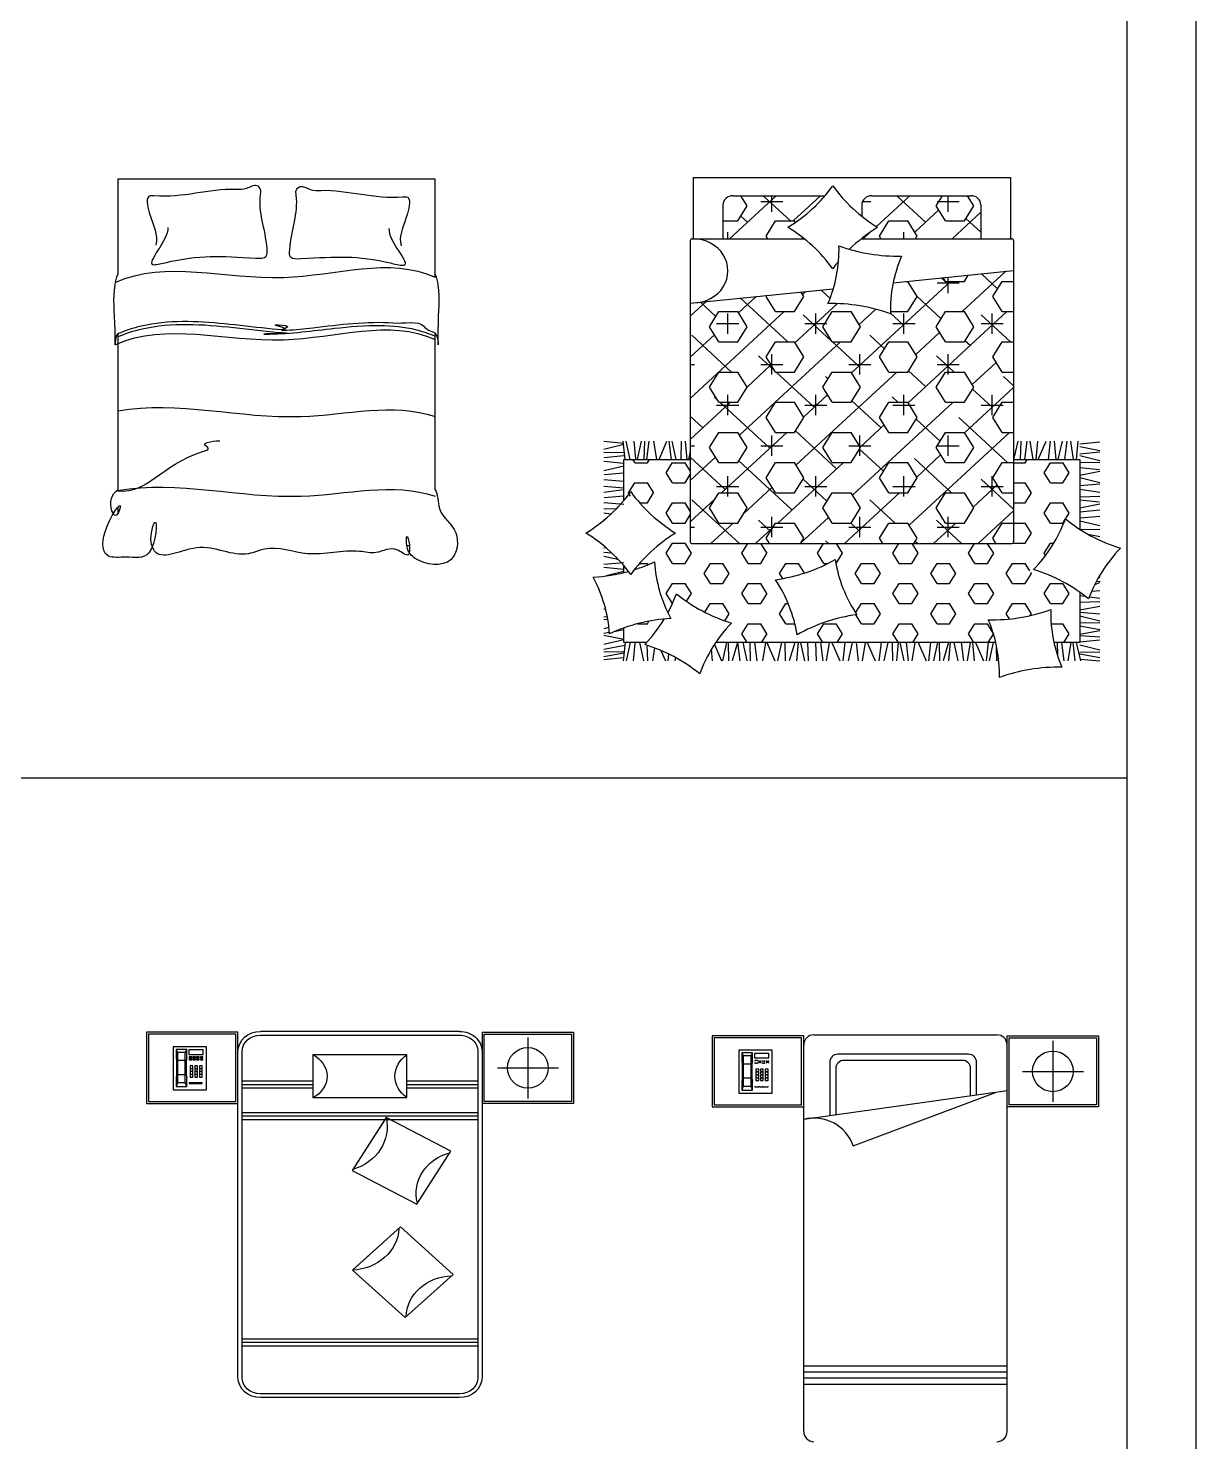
# Model space of a CAD drawing. Header units: inches. Extents: x 11.4 to 53.9, y 13.7 to 38.5.
# Drawn here: x 48.17 to 53.91, y 19.16 to 26.1 of the extents above; entities that cross this region are included whole.
import ezdxf

# ---------------------------------------------------------------- set-up
doc = ezdxf.new("R2010")
doc.units = ezdxf.units.IN
doc.header["$MEASUREMENT"] = 0
for name, color, linetype in [('02', 2, 'Continuous'), ('1', 1, 'Continuous'), ('4', 4, 'Continuous'), ('kadrbm', 4, 'Continuous')]:
    doc.layers.add(name, color=color, linetype=linetype)
pattern_1 = [(0, (76.04207, 35.2519), (0, 0.09898668), [0.0619125, -0.123825]), (122.02445, (76.04207, 35.2519), (-0.09286873, -0.04949334), [0.05837706, -0.1167541]), (57.97555, (76.10398, 35.2519), (-0.09286873, 0.04949334), [0.05837706, -0.1167541])]

# ---------------------------------------------------------------- blocks, each defined once
blk = doc.blocks.new('kadrbm')
at = {"layer": 'kadrbm', "color": 4}
blk.add_lwpolyline([(0, 0), (0, 24.7972), (21, 24.7972), (21, 0), (0, 0)], close=True, dxfattribs=at)
blk.add_lwpolyline([(20.6631, 0.3257), (20.6631, 24.4603), (0.3369, 24.4603), (0.3369, 0.3257), (20.6631, 0.3257)], dxfattribs=at)

msp = doc.modelspace()

# ---------------------------------------------------------------- hatches: boundary and pattern name
at = {"layer": '4'}
h = msp.add_hatch(dxfattribs=at)
h.set_pattern_fill('HEX', color=256, scale=0.03, style=0)
h.set_pattern_definition([(0, (76.08364, 35.2519), (0, 0.14848), [0.0928687, -0.1857375]), (122.02445, (76.08364, 35.2519), (-0.1393031, -0.07424), [0.0875656, -0.1751312]), (57.97555, (76.17651, 35.2519), (-0.1393031, 0.07424), [0.0875656, -0.1751312])])
edge = h.paths.add_edge_path()
edge.add_ellipse((51.4703, 24.5185), major_axis=(0.7878, 0), ratio=0.923077, start_angle=49.05898, end_angle=56.42119)
edge.add_ellipse((51.4703, 25.7302), major_axis=(0.7878, 0), ratio=0.923077, start_angle=-56.42119, end_angle=-38.318)
edge.add_line((52.0884, 25.2794), (51.6357, 25.2794))
edge.add_ellipse((51.6357, 25.2344), major_axis=(0.0488, 0), ratio=0.923077, start_angle=90, end_angle=180)
edge.add_line((51.587, 25.2344), (51.587, 25.0679))
edge.add_line((51.587, 25.0679), (51.9865, 25.0679))
edge = h.paths.add_edge_path()
edge.add_line((52.8545, 25.0679), (52.8545, 25.2344))
edge.add_ellipse((52.8057, 25.2344), major_axis=(-0.0488, 0), ratio=0.923077, start_angle=180, end_angle=270)
edge.add_line((52.8057, 25.2794), (52.3182, 25.2794))
edge.add_ellipse((52.3182, 25.2344), major_axis=(0.0488, 0), ratio=0.923077, start_angle=90, end_angle=180)
edge.add_line((52.2695, 25.2344), (52.2695, 25.1787))
edge.add_ellipse((52.783, 25.7302), major_axis=(0.7878, 0), ratio=0.923077, start_angle=229.3233, end_angle=236.42119)
edge.add_ellipse((52.783, 24.5185), major_axis=(-0.7878, 0), ratio=0.923077, start_angle=-56.42119, end_angle=-49.3233)
edge.add_line((52.2695, 25.07), (52.2695, 25.0679))
edge.add_line((52.2695, 25.0679), (52.8545, 25.0679))
edge = h.paths.add_edge_path()
edge.add_ellipse((52.1227, 24.0224), major_axis=(0.7878, 0), ratio=0.923077, start_angle=68.57881, end_angle=91.42119)
edge.add_ellipse((51.3697, 25.0149), major_axis=(-0.7878, 0), ratio=0.923077, start_angle=158.57881, end_angle=164.64535)
edge.add_line((52.1294, 24.8224), (51.4776, 24.7566))
edge.add_ellipse((51.4407, 24.9104), major_axis=(-0.1706, 0), ratio=0.923077, start_angle=90, end_angle=102.48383, ccw=False)
edge.add_line((51.4407, 24.7529), (51.4261, 24.7514))
edge.add_line((51.4261, 24.7514), (51.4261, 23.5784))
edge.add_ellipse((51.4359, 23.5784), major_axis=(0.00975, 0), ratio=0.923077, start_angle=180, end_angle=270)
edge.add_line((51.4359, 23.5694), (53.0056, 23.5694))
edge.add_ellipse((53.0056, 23.5784), major_axis=(-0.00975, 0), ratio=0.923077, start_angle=90, end_angle=180)
edge.add_line((53.0154, 23.5784), (53.0154, 24.9118))
edge.add_line((53.0154, 24.9118), (52.4238, 24.8521))
edge.add_ellipse((53.1979, 24.7174), major_axis=(-0.7878, 0), ratio=0.923077, start_angle=-10.67658, end_angle=1.42119)
h = msp.add_hatch(dxfattribs=at)
h.set_pattern_fill('ANSI38', color=256, scale=0.05, style=0)
h.set_pattern_definition([(42.7094, (73.15864, 35.2519), (-0.1094469, 0.1010279), []), (137.2906, (73.15864, 35.2519), (-0.3283406, 0.1010279), [0.372368, -0.2234207])])
edge = h.paths.add_edge_path()
edge.add_line((51.8449, 25.1553), (51.9378, 25.1553))
edge.add_line((51.9378, 25.1553), (51.9423, 25.148))
edge.add_ellipse((51.4703, 25.7302), major_axis=(-0.7878, 0), ratio=0.923077, start_angle=126.80884, end_angle=141.682)
edge.add_line((52.0884, 25.2794), (51.6744, 25.2794))
edge.add_line((51.6744, 25.2794), (51.7056, 25.2295))
edge.add_line((51.7056, 25.2295), (51.6592, 25.1553))
edge.add_line((51.6592, 25.1553), (51.587, 25.1553))
edge.add_line((51.587, 25.1553), (51.587, 25.0679))
edge.add_line((51.587, 25.0679), (51.8067, 25.0679))
edge.add_line((51.8067, 25.0679), (51.7985, 25.081))
edge.add_line((51.7985, 25.081), (51.8449, 25.1553))
edge = h.paths.add_edge_path()
edge.add_ellipse((52.8057, 25.2344), major_axis=(-0.0488, 0), ratio=0.923077, start_angle=180, end_angle=270)
edge.add_line((52.8057, 25.2794), (52.7888, 25.2794))
edge.add_line((52.7888, 25.2794), (52.82, 25.2295))
edge.add_line((52.82, 25.2295), (52.7736, 25.1553))
edge.add_line((52.7736, 25.1553), (52.6807, 25.1553))
edge.add_line((52.6807, 25.1553), (52.6343, 25.2295))
edge.add_line((52.6343, 25.2295), (52.6655, 25.2794))
edge.add_line((52.6655, 25.2794), (52.3182, 25.2794))
edge.add_ellipse((52.3182, 25.2344), major_axis=(0.0488, 0), ratio=0.923077, start_angle=90, end_angle=180)
edge.add_line((52.2695, 25.2344), (52.2695, 25.1787))
edge.add_ellipse((52.783, 25.7302), major_axis=(0.7878, 0), ratio=0.923077, start_angle=229.3233, end_angle=236.42119)
edge.add_ellipse((52.783, 24.5185), major_axis=(-0.7878, 0), ratio=0.923077, start_angle=-56.42119, end_angle=-49.3233)
edge.add_line((52.2695, 25.07), (52.2695, 25.0679))
edge.add_line((52.2695, 25.0679), (52.3639, 25.0679))
edge.add_line((52.3639, 25.0679), (52.3557, 25.081))
edge.add_line((52.3557, 25.081), (52.4021, 25.1553))
edge.add_line((52.4021, 25.1553), (52.495, 25.1553))
edge.add_line((52.495, 25.1553), (52.5414, 25.081))
edge.add_line((52.5414, 25.081), (52.5332, 25.0679))
edge.add_line((52.5332, 25.0679), (52.8545, 25.0679))
edge.add_line((52.8545, 25.0679), (52.8545, 25.2344))
edge = h.paths.add_edge_path()
edge.add_line((53.0154, 24.7098), (52.9593, 24.7098))
edge.add_line((52.9593, 24.7098), (52.9129, 24.7841))
edge.add_line((52.9129, 24.7841), (52.9593, 24.8583))
edge.add_line((52.9593, 24.8583), (53.0154, 24.8583))
edge.add_line((53.0154, 24.8583), (53.0154, 24.9118))
edge.add_line((53.0154, 24.9118), (52.793, 24.8894))
edge.add_line((52.793, 24.8894), (52.7736, 24.8583))
edge.add_line((52.7736, 24.8583), (52.6807, 24.8583))
edge.add_line((52.6807, 24.8583), (52.6691, 24.8769))
edge.add_line((52.6691, 24.8769), (52.4944, 24.8592))
edge.add_line((52.4944, 24.8592), (52.5414, 24.7841))
edge.add_line((52.5414, 24.7841), (52.495, 24.7098))
edge.add_line((52.495, 24.7098), (52.4102, 24.7098))
edge.add_ellipse((53.1979, 24.7174), major_axis=(-0.7878, 0), ratio=0.923077, start_angle=0.59509, end_angle=1.42119)
edge.add_ellipse((52.1227, 24.0224), major_axis=(-0.7878, 0), ratio=0.923077, start_angle=248.57881, end_angle=271.42119)
edge.add_ellipse((51.3697, 25.0149), major_axis=(0.7878, 0), ratio=0.923077, start_angle=-21.42119, end_angle=-15.35465)
edge.add_line((52.1294, 24.8224), (51.9703, 24.8063))
edge.add_line((51.9703, 24.8063), (51.9842, 24.7841))
edge.add_line((51.9842, 24.7841), (51.9378, 24.7098))
edge.add_line((51.9378, 24.7098), (51.8449, 24.7098))
edge.add_line((51.8449, 24.7098), (51.7985, 24.7841))
edge.add_line((51.7985, 24.7841), (51.8017, 24.7893))
edge.add_line((51.8017, 24.7893), (51.4776, 24.7566))
edge.add_ellipse((51.4407, 24.9104), major_axis=(-0.1706, 0), ratio=0.923077, start_angle=90, end_angle=102.48383, ccw=False)
edge.add_line((51.4407, 24.7529), (51.4261, 24.7514))
edge.add_line((51.4261, 24.7514), (51.4261, 24.4885))
edge.add_line((51.4261, 24.4885), (51.427, 24.4871))
edge.add_line((51.427, 24.4871), (51.4261, 24.4857))
edge.add_line((51.4261, 24.4857), (51.4261, 24.1915))
edge.add_line((51.4261, 24.1915), (51.427, 24.1901))
edge.add_line((51.427, 24.1901), (51.4261, 24.1887))
edge.add_line((51.4261, 24.1887), (51.4261, 23.8946))
edge.add_line((51.4261, 23.8946), (51.427, 23.8932))
edge.add_line((51.427, 23.8932), (51.4261, 23.8918))
edge.add_line((51.4261, 23.8918), (51.4261, 23.5976))
edge.add_line((51.4261, 23.5976), (51.427, 23.5962))
edge.add_line((51.427, 23.5962), (51.4261, 23.5948))
edge.add_line((51.4261, 23.5948), (51.4261, 23.5784))
edge.add_ellipse((51.4359, 23.5784), major_axis=(0.00975, 0), ratio=0.923077, start_angle=180, end_angle=270)
edge.add_line((51.4359, 23.5694), (51.8153, 23.5694))
edge.add_line((51.8153, 23.5694), (51.7985, 23.5962))
edge.add_line((51.7985, 23.5962), (51.8449, 23.6705))
edge.add_line((51.8449, 23.6705), (51.9378, 23.6705))
edge.add_line((51.9378, 23.6705), (51.9842, 23.5962))
edge.add_line((51.9842, 23.5962), (51.9674, 23.5694))
edge.add_line((51.9674, 23.5694), (52.3725, 23.5694))
edge.add_line((52.3725, 23.5694), (52.3557, 23.5962))
edge.add_line((52.3557, 23.5962), (52.4021, 23.6705))
edge.add_line((52.4021, 23.6705), (52.495, 23.6705))
edge.add_line((52.495, 23.6705), (52.5414, 23.5962))
edge.add_line((52.5414, 23.5962), (52.5246, 23.5694))
edge.add_line((52.5246, 23.5694), (52.9297, 23.5694))
edge.add_line((52.9297, 23.5694), (52.9129, 23.5962))
edge.add_line((52.9129, 23.5962), (52.9593, 23.6705))
edge.add_line((52.9593, 23.6705), (53.0154, 23.6705))
edge.add_line((53.0154, 23.6705), (53.0154, 23.8189))
edge.add_line((53.0154, 23.8189), (52.9593, 23.8189))
edge.add_line((52.9593, 23.8189), (52.9129, 23.8932))
edge.add_line((52.9129, 23.8932), (52.9593, 23.9674))
edge.add_line((52.9593, 23.9674), (53.0154, 23.9674))
edge.add_line((53.0154, 23.9674), (53.0154, 24.1159))
edge.add_line((53.0154, 24.1159), (52.9593, 24.1159))
edge.add_line((52.9593, 24.1159), (52.9129, 24.1901))
edge.add_line((52.9129, 24.1901), (52.9593, 24.2644))
edge.add_line((52.9593, 24.2644), (53.0154, 24.2644))
edge.add_line((53.0154, 24.2644), (53.0154, 24.4129))
edge.add_line((53.0154, 24.4129), (52.9593, 24.4129))
edge.add_line((52.9593, 24.4129), (52.9129, 24.4871))
edge.add_line((52.9129, 24.4871), (52.9593, 24.5613))
edge.add_line((52.9593, 24.5613), (53.0154, 24.5613))
edge.add_line((53.0154, 24.5613), (53.0154, 24.7098))
h.paths.add_polyline_path([(52.495, 24.5613), (52.5414, 24.4871), (52.495, 24.4129), (52.4021, 24.4129), (52.3557, 24.4871), (52.4021, 24.5613)], flags=17)
h.paths.add_polyline_path([(52.2164, 24.5613), (52.1235, 24.5613), (52.0771, 24.6356), (52.1235, 24.7098), (52.2164, 24.7098), (52.2628, 24.6356)], flags=17)
h.paths.add_polyline_path([(52.6807, 24.7098), (52.7736, 24.7098), (52.82, 24.6356), (52.7736, 24.5613), (52.6807, 24.5613), (52.6343, 24.6356)], flags=17)
h.paths.add_polyline_path([(52.2628, 24.3386), (52.2164, 24.2644), (52.1235, 24.2644), (52.0771, 24.3386), (52.1235, 24.4129), (52.2164, 24.4129)], flags=16)
h.paths.add_polyline_path([(52.7736, 24.4129), (52.82, 24.3386), (52.7736, 24.2644), (52.6807, 24.2644), (52.6343, 24.3386), (52.6807, 24.4129)], flags=17)
h.paths.add_polyline_path([(52.495, 24.2644), (52.5414, 24.1901), (52.495, 24.1159), (52.4021, 24.1159), (52.3557, 24.1901), (52.4021, 24.2644)], flags=17)
h.paths.add_polyline_path([(51.9378, 24.4129), (51.8449, 24.4129), (51.7985, 24.4871), (51.8449, 24.5613), (51.9378, 24.5613), (51.9842, 24.4871)], flags=17)
h.paths.add_polyline_path([(52.2628, 24.0417), (52.2164, 23.9674), (52.1235, 23.9674), (52.0771, 24.0417), (52.1235, 24.1159), (52.2164, 24.1159)], flags=16)
h.paths.add_polyline_path([(52.7736, 24.1159), (52.82, 24.0417), (52.7736, 23.9674), (52.6807, 23.9674), (52.6343, 24.0417), (52.6807, 24.1159)], flags=17)
h.paths.add_polyline_path([(51.9842, 24.1901), (51.9378, 24.1159), (51.8449, 24.1159), (51.7985, 24.1901), (51.8449, 24.2644), (51.9378, 24.2644)], flags=16)
h.paths.add_polyline_path([(52.495, 23.9674), (52.5414, 23.8932), (52.495, 23.8189), (52.4021, 23.8189), (52.3557, 23.8932), (52.4021, 23.9674)], flags=17)
h.paths.add_polyline_path([(51.6592, 24.5613), (51.5663, 24.5613), (51.5199, 24.6356), (51.5663, 24.7098), (51.6592, 24.7098), (51.7056, 24.6356)], flags=17)
h.paths.add_polyline_path([(51.6592, 24.2644), (51.5663, 24.2644), (51.5199, 24.3386), (51.5663, 24.4129), (51.6592, 24.4129), (51.7056, 24.3386)], flags=17)
h.paths.add_polyline_path([(51.9842, 23.8932), (51.9378, 23.8189), (51.8449, 23.8189), (51.7985, 23.8932), (51.8449, 23.9674), (51.9378, 23.9674)], flags=16)
h.paths.add_polyline_path([(52.2628, 23.7447), (52.2164, 23.6705), (52.1235, 23.6705), (52.0771, 23.7447), (52.1235, 23.8189), (52.2164, 23.8189)], flags=16)
h.paths.add_polyline_path([(52.7736, 23.8189), (52.82, 23.7447), (52.7736, 23.6705), (52.6807, 23.6705), (52.6343, 23.7447), (52.6807, 23.8189)], flags=17)
h.paths.add_polyline_path([(51.7056, 24.0417), (51.6592, 23.9674), (51.5663, 23.9674), (51.5199, 24.0417), (51.5663, 24.1159), (51.6592, 24.1159)], flags=16)
h.paths.add_polyline_path([(51.7056, 23.7447), (51.6592, 23.6705), (51.5663, 23.6705), (51.5199, 23.7447), (51.5663, 23.8189), (51.6592, 23.8189)], flags=16)
h = msp.add_hatch(dxfattribs=at)
h.set_pattern_fill('CROSS', color=256, scale=0.035, style=0)
h.set_pattern_definition([(0, (76.04207, 35.2519), (0.2166937, 0.200025), [0.108347, -0.3250406]), (90, (76.09624, 35.2019), (-0.2166937, 0.200025), [0.1000125, -0.3000375])])
edge = h.paths.add_edge_path()
edge.add_ellipse((53.0056, 23.5784), major_axis=(-0.00975, 0), ratio=0.923077, start_angle=90, end_angle=180)
edge.add_line((53.0154, 23.5784), (53.0154, 24.9118))
edge.add_line((53.0154, 24.9118), (52.4238, 24.8521))
edge.add_ellipse((53.1979, 24.7174), major_axis=(0.7878, 0), ratio=0.923077, start_angle=169.32342, end_angle=181.42119)
edge.add_ellipse((52.1227, 24.0224), major_axis=(0.7878, 0), ratio=0.923077, start_angle=68.57881, end_angle=91.42119)
edge.add_ellipse((51.3697, 25.0149), major_axis=(-0.7878, 0), ratio=0.923077, start_angle=158.57881, end_angle=164.64535)
edge.add_line((52.1294, 24.8224), (51.4776, 24.7566))
edge.add_ellipse((51.4407, 24.9104), major_axis=(-0.1706, 0), ratio=0.923077, start_angle=90, end_angle=102.48383, ccw=False)
edge.add_line((51.4407, 24.7529), (51.4261, 24.7514))
edge.add_line((51.4261, 24.7514), (51.4261, 23.5784))
edge.add_ellipse((51.4359, 23.5784), major_axis=(0.00975, 0), ratio=0.923077, start_angle=180, end_angle=270)
edge.add_line((51.4359, 23.5694), (53.0056, 23.5694))
edge = h.paths.add_edge_path()
edge.add_ellipse((51.6357, 25.2344), major_axis=(0.0488, 0), ratio=0.923077, start_angle=90, end_angle=180)
edge.add_line((51.587, 25.2344), (51.587, 25.0679))
edge.add_line((51.587, 25.0679), (51.9865, 25.0679))
edge.add_ellipse((51.4703, 24.5185), major_axis=(0.7878, 0), ratio=0.923077, start_angle=49.05898, end_angle=56.42119)
edge.add_ellipse((51.4703, 25.7302), major_axis=(0.7878, 0), ratio=0.923077, start_angle=-56.42119, end_angle=-38.318)
edge.add_line((52.0884, 25.2794), (51.6357, 25.2794))
edge = h.paths.add_edge_path()
edge.add_ellipse((52.3182, 25.2344), major_axis=(0.0488, 0), ratio=0.923077, start_angle=90, end_angle=180)
edge.add_line((52.2695, 25.2344), (52.2695, 25.1787))
edge.add_ellipse((52.783, 25.7302), major_axis=(0.7878, 0), ratio=0.923077, start_angle=229.3233, end_angle=236.42119)
edge.add_ellipse((52.783, 24.5185), major_axis=(-0.7878, 0), ratio=0.923077, start_angle=-56.42119, end_angle=-49.3233)
edge.add_line((52.2695, 25.07), (52.2695, 25.0679))
edge.add_line((52.2695, 25.0679), (52.8545, 25.0679))
edge.add_line((52.8545, 25.0679), (52.8545, 25.2344))
edge.add_ellipse((52.8057, 25.2344), major_axis=(-0.0488, 0), ratio=0.923077, start_angle=180, end_angle=270)
edge.add_line((52.8057, 25.2794), (52.3182, 25.2794))
h = msp.add_hatch(dxfattribs=at)
h.set_pattern_fill('HEX', color=256, scale=0.02, style=0)
h.set_pattern_definition(pattern_1)
edge = h.paths.add_edge_path()
edge.add_ellipse((51.3799, 22.4756), major_axis=(-0.7878, 0), ratio=0.923077, start_angle=-84.07396, end_angle=-69.15168)
edge.add_line((51.0995, 23.1552), (51.0995, 23.0834))
edge.add_line((51.0995, 23.0834), (51.2113, 23.0834))
edge.add_ellipse((50.6117, 23.5551), major_axis=(-0.7878, 0), ratio=0.923077, start_angle=139.56709, end_angle=150.67312)
edge = h.paths.add_edge_path()
edge.add_ellipse((51.7275, 24.1115), major_axis=(-0.7878, 0), ratio=0.923077, start_angle=98.57881, end_angle=121.42119)
edge.add_ellipse((52.9172, 23.5994), major_axis=(-0.7878, 0), ratio=0.923077, start_angle=8.57881, end_angle=24.79396)
edge.add_line((52.202, 23.2944), (52.202, 23.5694))
edge.add_line((52.202, 23.5694), (51.4359, 23.5694))
edge.add_ellipse((51.4359, 23.5784), major_axis=(-0.00975, 0), ratio=0.923077, start_angle=0, end_angle=90, ccw=False)
edge.add_line((51.4261, 23.5784), (51.4261, 23.9834))
edge.add_line((51.4261, 23.9834), (51.0995, 23.9834))
edge.add_line((51.0995, 23.9834), (51.0995, 23.7815))
edge.add_ellipse((50.477, 24.2272), major_axis=(-0.7878, 0), ratio=0.923077, start_angle=142.20245, end_angle=146.42119)
edge.add_ellipse((51.7897, 24.2272), major_axis=(-0.7878, 0), ratio=0.923077, start_angle=33.57881, end_angle=56.42119)
edge.add_ellipse((51.7897, 23.0155), major_axis=(-0.7878, 0), ratio=0.923077, start_angle=-56.42119, end_angle=-35.88849)
edge.add_ellipse((50.8994, 24.1308), major_axis=(0.7878, 0), ratio=0.923077, start_angle=-71.34274, end_angle=-63.57881)
edge.add_ellipse((52.0362, 23.5249), major_axis=(-0.7878, 0), ratio=0.923077, start_angle=3.57881, end_angle=23.95257)
edge.add_ellipse((50.6117, 23.5551), major_axis=(0.7878, 0), ratio=0.923077, start_angle=-26.57773, end_angle=-18.57881)
edge.add_ellipse((51.8796, 23.8687), major_axis=(-0.7878, 0), ratio=0.923077, start_angle=48.57881, end_angle=71.42119)
edge.add_ellipse((52.2194, 22.6983), major_axis=(-0.7878, 0), ratio=0.923077, start_angle=-41.42119, end_angle=-31.98252)
edge.add_line((51.5512, 23.0834), (52.202, 23.0834))
edge.add_line((52.202, 23.0834), (52.202, 23.2132))
edge.add_ellipse((52.3624, 22.5012), major_axis=(-0.7878, 0), ratio=0.923077, start_angle=-78.25049, end_angle=-58.57881)
edge.add_ellipse((51.1728, 23.0133), major_axis=(0.7878, 0), ratio=0.923077, start_angle=8.57881, end_angle=31.42119)
h = msp.add_hatch(dxfattribs=at)
h.set_pattern_fill('HEX', color=256, scale=0.02, style=0)
h.set_pattern_definition(pattern_1)
edge = h.paths.add_edge_path()
edge.add_ellipse((52.8633, 22.7527), major_axis=(-0.7878, 0), ratio=0.923077, start_angle=232.5779, end_angle=251.42119)
edge.add_ellipse((52.5235, 23.9231), major_axis=(0.7878, 0), ratio=0.923077, start_angle=-41.42119, end_angle=-18.57881)
edge.add_ellipse((53.7915, 24.2367), major_axis=(-0.7878, 0), ratio=0.923077, start_angle=48.57881, end_angle=55.21241)
edge.add_line((53.342, 23.6395), (53.342, 23.9834))
edge.add_line((53.342, 23.9834), (53.0154, 23.9834))
edge.add_line((53.0154, 23.9834), (53.0154, 23.5784))
edge.add_ellipse((53.0056, 23.5784), major_axis=(-0.00975, 0), ratio=0.923077, start_angle=90, end_angle=180, ccw=False)
edge.add_line((53.0056, 23.5694), (52.202, 23.5694))
edge.add_line((52.202, 23.5694), (52.202, 23.2944))
edge.add_ellipse((52.9172, 23.5994), major_axis=(0.7878, 0), ratio=0.923077, start_angle=204.79396, end_angle=211.42119)
edge.add_ellipse((52.3624, 22.5012), major_axis=(-0.7878, 0), ratio=0.923077, start_angle=-81.42119, end_angle=-78.25049)
edge.add_line((52.202, 23.2132), (52.202, 23.0834))
edge.add_line((52.202, 23.0834), (52.9281, 23.0834))
edge.add_ellipse((52.1581, 22.9298), major_axis=(0.7878, 0), ratio=0.923077, start_angle=12.19833, end_angle=21.42119)
edge.add_ellipse((52.911, 23.9223), major_axis=(0.7878, 0), ratio=0.923077, start_angle=268.57881, end_angle=291.42119)
edge.add_ellipse((53.9863, 23.2273), major_axis=(-0.7878, 0), ratio=0.923077, start_angle=-1.42119, end_angle=11.41386)
edge.add_line((53.2141, 23.0834), (53.342, 23.0834))
edge.add_line((53.342, 23.0834), (53.342, 23.3302))

# ---------------------------------------------------------------- linework, layer by layer
at = {"layer": '02'}
for p, q in [((50.6277, 21.1429), (50.6277, 20.8429)), ((53.2088, 21.1259), (53.2088, 20.8259)), ((50.4777, 20.9929), (50.7777, 20.9929)), ((49.5711, 20.9272), (49.2229, 20.9272)), ((50.3825, 20.9272), (50.0331, 20.9272)), ((53.0588, 20.9759), (53.3588, 20.9759)), ((49.5711, 20.9101), (49.2229, 20.9101)), ((49.5711, 20.8931), (49.2229, 20.8931)), ((50.3825, 20.9101), (50.0331, 20.9101)), ((50.3825, 20.8931), (50.0331, 20.8931)), ((52.9838, 20.8802), (51.9838, 20.7393)), ((52.2274, 20.6099), (52.926, 20.8721)), ((50.3825, 20.7718), (49.2229, 20.7718)), ((50.3825, 20.7548), (49.2229, 20.7548)), ((50.3825, 20.7378), (49.2229, 20.7378)), ((50.3825, 19.66), (49.2229, 19.66)), ((50.3825, 19.643), (49.2229, 19.643)), ((50.3825, 19.626), (49.2229, 19.626)), ((51.9838, 19.5289), (52.9838, 19.5289)), ((51.9838, 19.4989), (52.9838, 19.4989)), ((51.9838, 19.4689), (52.9838, 19.4689)), ((51.9838, 19.4389), (52.9838, 19.4389))]:
    msp.add_line(p, q, dxfattribs=at)
for points in [[(49.1927, 21.1579), (48.7627, 21.1579), (48.7627, 20.8279), (49.1927, 20.8279)], [(50.4127, 21.1579), (50.8427, 21.1579), (50.8427, 20.8279), (50.4127, 20.8279)], [(51.9738, 21.1409), (51.5438, 21.1409), (51.5438, 20.8109), (51.9738, 20.8109)], [(52.9938, 21.1409), (53.4238, 21.1409), (53.4238, 20.8109), (52.9938, 20.8109)]]:
    msp.add_lwpolyline(points, close=True, dxfattribs=at)
for centre in [(50.6277, 20.9929), (53.2088, 20.9759)]:
    msp.add_circle(centre, 0.1, dxfattribs=at)
msp.add_arc((52.0356, 20.5428), 0.2032, 19.27951, 104.76299, dxfattribs=at)
at = {"layer": '02', "extrusion": (0, 0, -1)}
msp.add_ellipse((49.3131, 19.4717), major_axis=(-0.1104, 0), ratio=0.9, start_param=4.712389, end_param=6.283185, dxfattribs=at)
at = {"layer": '1'}
for p, q in [((33.248, 22.4193), (53.5742, 22.4193)), ((49.3131, 21.1541), (50.2923, 21.1541)), ((48.8841, 21.0966), (48.8841, 20.8858)), ((49.0471, 21.0966), (48.8841, 21.0966)), ((48.898, 21.0839), (48.9053, 21.0684)), ((48.898, 21.0839), (48.898, 21.0406)), ((48.9517, 21.0839), (48.898, 21.0839)), ((48.9437, 21.0684), (48.9053, 21.0684)), ((48.9053, 21.0684), (48.9053, 20.9202)), ((48.9437, 21.0684), (48.9517, 21.0839)), ((48.9437, 20.9202), (48.9437, 21.0684)), ((48.9517, 21.0406), (48.9517, 21.0843)), ((48.9609, 21.0811), (48.9609, 21.0586)), ((49.032, 21.0811), (48.9609, 21.0811)), ((48.9609, 21.0586), (49.032, 21.0586)), ((49.032, 21.0586), (49.032, 21.0811)), ((49.0471, 20.8858), (49.0471, 21.0966)), ((49.2229, 19.4717), (49.2229, 21.0729)), ((50.0331, 21.0568), (49.5711, 21.0568)), ((49.5711, 21.0568), (49.5711, 20.847)), ((50.0331, 20.847), (50.0331, 21.0568)), ((50.3825, 21.0729), (50.3825, 19.4717)), ((51.8282, 21.0795), (51.6652, 21.0795)), ((51.6652, 21.0795), (51.6652, 20.8687)), ((51.6791, 21.0669), (51.6791, 21.0236)), ((51.6791, 21.0669), (51.6864, 21.0514)), ((51.7328, 21.0669), (51.6791, 21.0669)), ((51.7248, 21.0514), (51.6864, 21.0514)), ((51.6864, 21.0514), (51.6864, 20.9031)), ((51.7248, 21.0514), (51.7328, 21.0669)), ((51.7248, 20.9031), (51.7248, 21.0514)), ((51.7328, 21.0236), (51.7328, 21.0673)), ((51.742, 21.0641), (51.742, 21.0416)), ((51.8131, 21.0641), (51.742, 21.0641)), ((51.8131, 21.0416), (51.8131, 21.0641)), ((51.8282, 20.8687), (51.8282, 21.0795)), ((52.794, 21.0599), (52.1516, 21.0599)), ((48.898, 21.0406), (48.9004, 21.0294)), ((48.9004, 21.0294), (48.9004, 20.9572)), ((48.9437, 21.0284), (48.9053, 21.0284)), ((48.9517, 21.0406), (48.9485, 21.0294)), ((48.9485, 21.0294), (48.9485, 20.9584)), ((48.9753, 21.0467), (48.9626, 21.0467)), ((48.9626, 21.0467), (48.9626, 21.0425)), ((48.9626, 21.0425), (48.9753, 21.0425)), ((48.9753, 21.0368), (48.9626, 21.0368)), ((48.9626, 21.0368), (48.9626, 21.0326)), ((48.9626, 21.0326), (48.9753, 21.0326)), ((48.9814, 21.0038), (48.9676, 21.0038)), ((48.9676, 21.0038), (48.9676, 20.9477)), ((48.9814, 20.989), (48.9676, 20.989)), ((48.9753, 21.0425), (48.9753, 21.0467)), ((48.9753, 21.0326), (48.9753, 21.0368)), ((48.9937, 21.0467), (48.981, 21.0467)), ((48.981, 21.0467), (48.981, 21.0425)), ((48.981, 21.0425), (48.9937, 21.0425)), ((48.9937, 21.0368), (48.981, 21.0368)), ((48.981, 21.0368), (48.981, 21.0326)), ((48.981, 21.0326), (48.9937, 21.0326)), ((48.9814, 20.9477), (48.9814, 21.0038)), ((48.9902, 21.0038), (48.9902, 20.9477)), ((49.004, 21.0038), (48.9902, 21.0038)), ((49.004, 20.989), (48.9902, 20.989)), ((48.9937, 21.0425), (48.9937, 21.0467)), ((48.9937, 21.0326), (48.9937, 21.0368)), ((49.0121, 21.0467), (48.9994, 21.0467)), ((48.9994, 21.0467), (48.9994, 21.0425)), ((48.9994, 21.0425), (49.0121, 21.0425)), ((49.0121, 21.0368), (48.9994, 21.0368)), ((48.9994, 21.0368), (48.9994, 21.0326)), ((48.9994, 21.0326), (49.0121, 21.0326)), ((49.004, 20.9477), (49.004, 21.0038)), ((49.0121, 21.0425), (49.0121, 21.0467)), ((49.0121, 21.0326), (49.0121, 21.0368)), ((49.0273, 21.0038), (49.0135, 21.0038)), ((49.0135, 21.0038), (49.0135, 20.9477)), ((49.0273, 20.989), (49.0135, 20.989)), ((49.0305, 21.0467), (49.0177, 21.0467)), ((49.0177, 21.0467), (49.0177, 21.0425)), ((49.0177, 21.0425), (49.0305, 21.0425)), ((49.0305, 21.0368), (49.0177, 21.0368)), ((49.0177, 21.0368), (49.0177, 21.0326)), ((49.0177, 21.0326), (49.0305, 21.0326)), ((49.0273, 20.9477), (49.0273, 21.0038)), ((49.0305, 21.0425), (49.0305, 21.0467)), ((49.0305, 21.0326), (49.0305, 21.0368)), ((51.6791, 21.0236), (51.6815, 21.0123)), ((51.6815, 21.0123), (51.6815, 20.9401)), ((51.7248, 21.0114), (51.6864, 21.0114)), ((51.7328, 21.0236), (51.7296, 21.0123)), ((51.7296, 21.0123), (51.7296, 20.9414)), ((51.742, 21.0416), (51.8131, 21.0416)), ((51.7437, 21.0297), (51.7437, 21.0254)), ((51.7564, 21.0297), (51.7437, 21.0297)), ((51.7437, 21.0198), (51.7437, 21.0155)), ((51.7437, 21.0155), (51.7564, 21.0155)), ((51.7487, 20.9868), (51.7487, 20.9751)), ((51.7625, 20.9868), (51.7487, 20.9868)), ((51.7564, 21.0254), (51.7564, 21.0297)), ((51.7564, 21.0155), (51.7564, 21.0198)), ((51.7621, 21.0297), (51.7621, 21.0254)), ((51.7621, 21.0254), (51.7748, 21.0254)), ((51.7621, 21.0198), (51.7621, 21.0155)), ((51.7748, 21.0198), (51.7621, 21.0198)), ((51.7625, 20.9751), (51.7625, 20.9868)), ((51.7713, 20.9868), (51.7713, 20.9751)), ((51.7851, 20.9868), (51.7713, 20.9868)), ((51.7748, 21.0254), (51.7748, 21.0297)), ((51.7748, 21.0155), (51.7748, 21.0198)), ((51.7805, 21.0297), (51.7805, 21.0254)), ((51.7805, 21.0254), (51.7932, 21.0254)), ((51.7805, 21.0198), (51.7805, 21.0155)), ((51.7805, 21.0155), (51.7932, 21.0155)), ((51.7851, 20.9751), (51.7851, 20.9868)), ((51.7932, 21.0254), (51.7932, 21.0297)), ((51.7932, 21.0155), (51.7932, 21.0198)), ((51.7946, 20.9868), (51.7946, 20.9751)), ((51.8084, 20.9868), (51.7946, 20.9868)), ((51.7988, 21.0297), (51.7988, 21.0254)), ((51.7988, 21.0254), (51.8116, 21.0254)), ((51.7988, 21.0198), (51.7988, 21.0155)), ((51.8116, 21.0198), (51.7988, 21.0198)), ((51.8084, 20.9751), (51.8084, 20.9868)), ((51.8116, 21.0254), (51.8116, 21.0297)), ((51.8116, 21.0155), (51.8116, 21.0198)), ((52.1116, 21.0199), (52.1116, 20.7573)), ((52.1416, 20.9899), (52.1416, 20.7615)), ((52.764, 21.0299), (52.1816, 21.0299)), ((52.804, 20.8549), (52.804, 20.9899)), ((52.834, 20.8591), (52.834, 21.0199)), ((48.9004, 20.9572), (48.898, 20.9475)), ((48.898, 20.9475), (48.898, 20.9009)), ((48.9053, 20.9202), (48.898, 20.9009)), ((48.9053, 20.9605), (48.9437, 20.9605)), ((48.9437, 20.9202), (48.9053, 20.9202)), ((48.9517, 20.9009), (48.9437, 20.9202)), ((48.9485, 20.9584), (48.9517, 20.9475)), ((48.9517, 20.9003), (48.9517, 20.9475)), ((48.9623, 20.9202), (48.9623, 20.9162)), ((49.0272, 20.9202), (48.9623, 20.9202)), ((48.9623, 20.9162), (49.0272, 20.9162)), ((48.9676, 20.9774), (48.9814, 20.9774)), ((48.9676, 20.9625), (48.9814, 20.9625)), ((48.9676, 20.9477), (48.9814, 20.9477)), ((48.9848, 20.9202), (48.9848, 20.9162)), ((48.9902, 20.9774), (49.004, 20.9774)), ((48.9902, 20.9625), (49.004, 20.9625)), ((48.9902, 20.9477), (49.004, 20.9477)), ((49.0073, 20.9202), (49.0073, 20.9162)), ((49.0135, 20.9774), (49.0273, 20.9774)), ((49.0135, 20.9625), (49.0273, 20.9625)), ((49.0135, 20.9477), (49.0273, 20.9477)), ((49.0272, 20.9162), (49.0272, 20.9202)), ((51.6815, 20.9401), (51.6791, 20.9305)), ((51.6791, 20.9305), (51.6791, 20.8838)), ((51.6864, 20.9435), (51.7248, 20.9435)), ((51.7296, 20.9414), (51.7328, 20.9305)), ((51.7328, 20.8833), (51.7328, 20.9305)), ((51.7487, 20.9751), (51.7625, 20.9751)), ((51.7487, 20.972), (51.7487, 20.9603)), ((51.7625, 20.972), (51.7487, 20.972)), ((51.7487, 20.9603), (51.7625, 20.9603)), ((51.7487, 20.9571), (51.7487, 20.9455)), ((51.7625, 20.9571), (51.7487, 20.9571)), ((51.7487, 20.9455), (51.7625, 20.9455)), ((51.7487, 20.9423), (51.7487, 20.9307)), ((51.7625, 20.9423), (51.7487, 20.9423)), ((51.7487, 20.9307), (51.7625, 20.9307)), ((51.7625, 20.9603), (51.7625, 20.972)), ((51.7625, 20.9455), (51.7625, 20.9571)), ((51.7625, 20.9307), (51.7625, 20.9423)), ((51.7713, 20.9751), (51.7851, 20.9751)), ((51.7713, 20.972), (51.7713, 20.9603)), ((51.7851, 20.972), (51.7713, 20.972)), ((51.7713, 20.9603), (51.7851, 20.9603)), ((51.7713, 20.9571), (51.7713, 20.9455)), ((51.7851, 20.9571), (51.7713, 20.9571)), ((51.7713, 20.9455), (51.7851, 20.9455)), ((51.7713, 20.9423), (51.7713, 20.9307)), ((51.7851, 20.9423), (51.7713, 20.9423)), ((51.7713, 20.9307), (51.7851, 20.9307)), ((51.7851, 20.9603), (51.7851, 20.972)), ((51.7851, 20.9455), (51.7851, 20.9571)), ((51.7851, 20.9307), (51.7851, 20.9423)), ((51.7946, 20.9751), (51.8084, 20.9751)), ((51.7946, 20.972), (51.7946, 20.9603)), ((51.8084, 20.972), (51.7946, 20.972)), ((51.7946, 20.9603), (51.8084, 20.9603)), ((51.7946, 20.9571), (51.7946, 20.9455)), ((51.8084, 20.9571), (51.7946, 20.9571)), ((51.7946, 20.9455), (51.8084, 20.9455)), ((51.7946, 20.9423), (51.7946, 20.9307)), ((51.8084, 20.9423), (51.7946, 20.9423)), ((51.7946, 20.9307), (51.8084, 20.9307)), ((51.8084, 20.9603), (51.8084, 20.972)), ((51.8084, 20.9455), (51.8084, 20.9571)), ((51.8084, 20.9307), (51.8084, 20.9423)), ((48.8841, 20.8858), (49.0471, 20.8858)), ((48.898, 20.9009), (48.9517, 20.9009)), ((49.5711, 20.847), (50.0331, 20.847)), ((51.6652, 20.8687), (51.8282, 20.8687)), ((51.6864, 20.9031), (51.6791, 20.8838)), ((51.6791, 20.8838), (51.7328, 20.8838)), ((51.6864, 20.9031), (51.7248, 20.9031)), ((51.7328, 20.8838), (51.7248, 20.9031)), ((51.7434, 20.9031), (51.7434, 20.8992)), ((51.7434, 20.8992), (51.7632, 20.8992)), ((51.7632, 20.8992), (51.7632, 20.9031)), ((51.7659, 20.9031), (51.7659, 20.8992)), ((51.7659, 20.8992), (51.8083, 20.8992)), ((51.7858, 20.8992), (51.7858, 20.9031)), ((51.8083, 20.8992), (51.8083, 20.9031)), ((49.9307, 20.7492), (49.7638, 20.4892)), ((49.9257, 20.7415), (49.7638, 20.4892)), ((50.2489, 20.5839), (49.9307, 20.7492)), ((50.0821, 20.3238), (50.2489, 20.5839)), ((49.7638, 20.4892), (50.0821, 20.3238)), ((50.0011, 20.2115), (49.7652, 19.9992)), ((50.0011, 20.2115), (49.7691, 20.0028)), ((50.261, 19.9776), (50.0011, 20.2115)), ((49.7652, 19.9992), (50.025, 19.7653)), ((50.025, 19.7653), (50.261, 19.9776)), ((50.2923, 19.3905), (49.3131, 19.3905))]:
    msp.add_line(p, q, dxfattribs=at)
for centre, start, end in [((52.1516, 21.0199), 90, 180), ((52.794, 21.0199), 0, 90), ((52.1816, 20.9899), 90, 180), ((52.764, 20.9899), 0, 90)]:
    msp.add_arc(centre, 0.04, start, end, dxfattribs=at)
at = {"layer": '1', "extrusion": (0, 0, -1)}
for centre, major_axis, start_param, end_param in [((49.3131, 21.0729), (-0.0902, 0), 0, 1.570796), ((50.2923, 21.0729), (-0.0902, 0), 1.570796, 3.141593), ((49.5078, 20.9519), (-0.1326, 0), 2.067549, 4.215636), ((50.1197, 20.9519), (-0.1452, 0), 5.351109, 7.215262), ((49.6922, 20.7027), (-0.244, 0), 2.927896, 4.402487), ((50.31, 20.3765), (-0.2314, 0), 6.0491, 7.564468), ((49.7558, 20.2137), (-0.2385, 0), 3.181054, 4.672928), ((50.2603, 19.7631), (-0.2314, 0), 0.027714, 1.543082), ((49.3131, 19.4717), (-0.0902, 0), 4.712389, 6.283185), ((50.2923, 19.4717), (-0.0902, 0), 3.141593, 4.712389)]:
    msp.add_ellipse(centre, major_axis=major_axis, ratio=0.9, start_param=start_param, end_param=end_param, dxfattribs=at)
at = {"layer": '4'}
for p, q in [((51.4407, 25.3694), (53.0007, 25.3694)), ((51.4407, 25.3694), (51.4407, 25.0679)), ((53.0007, 25.3694), (53.0007, 25.0679)), ((51.587, 25.2344), (51.587, 25.0679)), ((51.6357, 25.2794), (52.0884, 25.2794)), ((52.2695, 25.2344), (52.2695, 25.1787)), ((52.3182, 25.2794), (52.8057, 25.2794)), ((52.8545, 25.2344), (52.8545, 25.0679)), ((51.4261, 25.0589), (51.4261, 23.5784)), ((51.4359, 25.0679), (51.9865, 25.0679)), ((52.2667, 25.0679), (53.0056, 25.0679)), ((52.2695, 25.07), (52.2695, 25.0679)), ((53.0154, 25.0589), (53.0154, 23.5784)), ((52.4238, 24.8521), (53.0154, 24.9118)), ((51.4261, 24.7514), (52.1294, 24.8224)), ((51.002, 24.0734), (51.0995, 24.0636)), ((51.0995, 24.0567), (51.002, 24.0325)), ((51.1067, 23.9834), (51.0965, 24.0734)), ((51.1308, 23.9834), (51.111, 24.0734)), ((51.1483, 24.0734), (51.1566, 23.9866)), ((51.1851, 24.0734), (51.1644, 23.9834)), ((51.1992, 23.9834), (51.2022, 24.0734)), ((51.2217, 24.0734), (51.2107, 23.9834)), ((51.2623, 23.9834), (51.2476, 24.0734)), ((51.2727, 23.9834), (51.3114, 24.0734)), ((51.3332, 23.9834), (51.323, 24.0734)), ((51.3573, 23.9834), (51.3374, 24.0734)), ((51.3818, 24.0734), (51.3799, 23.9834)), ((51.4011, 24.0734), (51.4097, 23.9834)), ((53.0365, 24.0734), (53.0158, 23.9834)), ((53.0501, 23.9834), (53.0531, 24.0734)), ((53.0803, 24.0734), (53.0693, 23.9834)), ((53.1125, 23.9834), (53.0979, 24.0734)), ((53.1336, 24.0734), (53.1249, 23.9834)), ((53.1365, 23.9834), (53.1752, 24.0734)), ((53.1959, 24.0734), (53.1853, 23.9834)), ((53.2148, 24.0734), (53.2234, 23.9834)), ((53.2543, 24.0734), (53.2337, 23.9834)), ((53.2772, 24.0734), (53.2662, 23.9834)), ((53.3109, 23.9834), (53.2963, 24.0734)), ((53.332, 24.0734), (53.3233, 23.9834)), ((53.4395, 24.0681), (53.342, 24.058)), ((53.342, 24.0463), (53.4395, 24.028)), ((51.002, 24.0189), (51.0995, 24.0171)), ((51.002, 23.9744), (51.0995, 23.9646)), ((51.0995, 24.0003), (51.0031, 23.991)), ((51.0995, 23.7815), (51.0995, 23.9834)), ((51.0995, 23.9834), (51.4261, 23.9834)), ((51.4261, 24.022), (51.4173, 23.9834)), ((53.0154, 23.9834), (53.342, 23.9834)), ((53.4395, 24.0193), (53.342, 24.0095)), ((53.342, 24.0022), (53.4395, 23.9779)), ((53.342, 23.9834), (53.342, 23.6395)), ((53.4395, 23.969), (53.342, 23.9672)), ((51.0995, 23.9511), (51.002, 23.9268)), ((51.0995, 23.9164), (51.0031, 23.9071)), ((53.342, 23.9435), (53.4384, 23.9342)), ((53.4395, 23.9243), (53.342, 23.9052)), ((51.002, 23.8844), (51.0995, 23.8764)), ((51.002, 23.8514), (51.0995, 23.8434)), ((51.0995, 23.8345), (51.002, 23.821)), ((53.342, 23.8946), (53.4395, 23.8704)), ((53.4395, 23.8623), (53.342, 23.8542)), ((53.342, 23.8368), (53.4395, 23.8233)), ((51.002, 23.7715), (51.0995, 23.7634)), ((51.0995, 23.8034), (51.0031, 23.7941)), ((53.342, 23.8003), (53.4395, 23.803)), ((53.342, 23.7849), (53.4384, 23.7756)), ((53.4395, 23.763), (53.342, 23.7439)), ((51.0613, 23.7394), (51.002, 23.7411)), ((51.002, 23.7204), (51.038, 23.7167)), ((53.4395, 23.7347), (53.342, 23.7245)), ((53.4395, 23.7029), (53.342, 23.6948)), ((51.002, 23.6886), (51.0059, 23.6883)), ((53.342, 23.6823), (53.4395, 23.658)), ((53.4395, 23.6387), (53.3459, 23.637)), ((51.4359, 23.5694), (53.0056, 23.5694)), ((53.3812, 23.6159), (53.4395, 23.6049)), ((51.0121, 23.5492), (51.002, 23.5478)), ((51.002, 23.5282), (51.0399, 23.5242)), ((51.002, 23.5072), (51.0705, 23.4937)), ((51.002, 23.4691), (51.0995, 23.4771)), ((51.002, 23.4539), (51.0995, 23.4441)), ((51.0995, 23.4327), (51.0133, 23.4112)), ((51.0995, 23.4274), (51.0995, 23.4612)), ((53.4149, 23.3689), (53.4395, 23.3779)), ((53.4232, 23.3852), (53.4417, 23.3834)), ((53.4348, 23.4063), (53.4395, 23.4054)), ((53.342, 23.3302), (53.342, 23.0834)), ((53.342, 23.3148), (53.3677, 23.3113)), ((53.342, 23.2821), (53.4395, 23.2849)), ((53.3884, 23.3084), (53.4395, 23.3013)), ((53.4395, 23.3383), (53.3992, 23.335)), ((51.002, 23.2709), (51.0037, 23.2707)), ((51.002, 23.2494), (51.01, 23.2478)), ((51.002, 23.2104), (51.0181, 23.2117)), ((53.4395, 23.2613), (53.342, 23.2422)), ((53.4395, 23.2232), (53.342, 23.2312)), ((53.342, 23.2149), (53.4395, 23.1907)), ((51.002, 23.198), (51.021, 23.1961)), ((51.0266, 23.1568), (51.002, 23.1507)), ((51.0995, 23.1457), (51.0518, 23.1367)), ((51.0995, 23.0834), (51.0995, 23.1552)), ((53.4395, 23.1811), (53.342, 23.1793)), ((53.342, 23.1655), (53.4395, 23.1471)), ((53.4395, 23.1415), (53.342, 23.1224)), ((51.0289, 23.1324), (51.002, 23.1273)), ((51.002, 23.1199), (51.0995, 23.1008)), ((51.0995, 23.0974), (51.002, 23.0732)), ((51.1051, 23.0694), (51.002, 23.05)), ((51.1067, 23.0834), (51.0965, 22.9934)), ((51.2113, 23.0834), (51.0995, 23.0834)), ((51.1308, 23.0834), (51.111, 22.9934)), ((51.1466, 22.9934), (51.1549, 23.0802)), ((51.1983, 22.9934), (51.1776, 23.0834)), ((51.2129, 23.0706), (51.2154, 22.9934)), ((51.5445, 23.0735), (51.5789, 22.9934)), ((52.9281, 23.0834), (51.5512, 23.0834)), ((51.6048, 23.0834), (51.5849, 22.9934)), ((51.6159, 22.9934), (51.6139, 23.0834)), ((51.6578, 23.0834), (51.6315, 22.9934)), ((51.6707, 22.9934), (51.6601, 23.0834)), ((51.7066, 22.9934), (51.6859, 23.0834)), ((51.7182, 23.0834), (51.7212, 22.9934)), ((51.7553, 22.9934), (51.7443, 23.0834)), ((51.7965, 23.0834), (51.7818, 22.9934)), ((51.8025, 23.0834), (51.8412, 22.9934)), ((51.8744, 23.0834), (51.8545, 22.9934)), ((51.8938, 22.9934), (51.8919, 23.0834)), ((51.9394, 23.0834), (51.9131, 22.9934)), ((51.9495, 22.9934), (51.9581, 23.0834)), ((51.9891, 22.9934), (51.9689, 23.0812)), ((52.0026, 23.0834), (52.0056, 22.9934)), ((52.0419, 23.0834), (52.0449, 22.9934)), ((52.079, 22.9934), (52.068, 23.0834)), ((52.1086, 23.0834), (52.094, 22.9934)), ((52.1228, 23.0834), (52.1614, 22.9934)), ((52.1857, 23.0834), (52.1755, 22.9934)), ((52.2222, 23.0834), (52.2024, 22.9934)), ((52.2539, 22.9934), (52.2429, 23.0834)), ((52.2867, 23.0834), (52.272, 22.9934)), ((52.2961, 23.0834), (52.3348, 22.9934)), ((52.364, 23.0834), (52.3538, 22.9934)), ((52.3981, 23.0834), (52.3783, 22.9934)), ((52.4219, 22.9934), (52.42, 23.0834)), ((52.4412, 22.9934), (52.4498, 23.0834)), ((52.478, 22.9934), (52.4574, 23.0834)), ((52.4997, 22.9934), (52.4887, 23.0834)), ((52.5303, 23.0834), (52.5157, 22.9934)), ((52.5465, 23.0834), (52.5852, 22.9934)), ((52.6076, 23.0834), (52.5974, 22.9934)), ((52.6418, 23.0834), (52.622, 22.9934)), ((52.6529, 22.9934), (52.651, 23.0834)), ((52.6954, 23.0834), (52.6691, 22.9934)), ((52.6975, 22.9934), (52.7061, 23.0834)), ((52.7436, 22.9934), (52.7229, 23.0834)), ((52.7705, 22.9934), (52.7595, 23.0834)), ((52.8017, 23.0834), (52.7871, 22.9934)), ((52.8239, 22.9934), (52.8152, 23.0834)), ((52.8291, 23.0834), (52.8678, 22.9934)), ((52.8913, 23.0834), (52.8811, 22.9934)), ((52.9158, 23.0834), (52.896, 22.9934)), ((52.9338, 22.9934), (52.9323, 23.0643)), ((53.342, 23.0834), (53.2141, 23.0834)), ((53.2291, 23.0834), (53.2312, 23.0201)), ((53.2636, 22.9934), (53.2526, 23.0834)), ((53.2966, 23.0834), (53.2819, 22.9934)), ((53.3176, 22.9934), (53.3089, 23.0834)), ((53.3463, 22.9934), (53.3256, 23.0834)), ((53.4395, 23.1092), (53.342, 23.1172)), ((53.4395, 23.0945), (53.342, 23.0847)), ((53.342, 23.072), (53.4395, 23.0478)), ((51.002, 23.0398), (51.1015, 23.038)), ((51.0995, 23.032), (51.002, 23.0137)), ((51.0982, 23.0084), (51.002, 22.9991)), ((51.2504, 23.0574), (51.24, 22.9934)), ((51.2817, 23.0449), (51.3038, 22.9934)), ((51.3193, 23.0277), (51.3154, 22.9934)), ((51.3542, 23.0096), (51.3506, 22.9934)), ((51.5011, 22.9968), (51.5005, 22.9934)), ((51.5354, 22.9934), (51.5299, 23.0501)), ((52.9417, 23.0051), (52.9383, 22.9934)), ((53.4395, 23.0362), (53.342, 23.0344)), ((53.342, 23.0284), (53.4395, 23.01)), ((53.342, 23.0024), (53.4395, 22.993)), ((51.3818, 22.9934), (51.3818, 22.9937)), ((49.2027, 19.4717), (49.2027, 21.1679)), ((50.2923, 21.1723), (49.3131, 21.1723)), ((50.4027, 21.1679), (50.4027, 19.4717)), ((51.9838, 19.2055), (51.9838, 21.1509)), ((52.0338, 21.1555), (52.9338, 21.1555)), ((52.9838, 19.2055), (52.9838, 21.1509)), ((50.2923, 19.3723), (49.3131, 19.3723))]:
    msp.add_line(p, q, dxfattribs=at)
for points in [[(50.1725, 24.8781), (50.1725, 25.3606), (48.6125, 25.3606), (48.6125, 24.8924)], [(48.6125, 24.6022), (48.6125, 23.8283)], [(50.1725, 23.834), (50.1725, 24.6051)], [(48.6125, 23.7498), (48.6125, 23.7188)], [(48.7794, 23.5606), (48.7837, 23.5606)], [(50.0328, 23.5606), (50.0455, 23.5606)], [(49.2027, 21.1679), (48.7527, 21.1679), (48.7527, 20.8179), (49.2027, 20.8179)], [(50.4027, 21.1679), (50.8527, 21.1679), (50.8527, 20.8179), (50.4027, 20.8179)], [(51.9838, 21.1509), (51.5338, 21.1509), (51.5338, 20.8009), (51.9838, 20.8009)], [(52.9838, 21.1509), (53.4338, 21.1509), (53.4338, 20.8009), (52.9838, 20.8009)]]:
    msp.add_lwpolyline(points, dxfattribs=at)
for centre, start, end in [((52.0338, 21.1055), 90, 180), ((52.9338, 21.1055), 0, 90), ((52.0338, 19.2055), 180, 270), ((52.9338, 19.2055), 270, 0)]:
    msp.add_arc(centre, 0.05, start, end, dxfattribs=at)
for centre, major_axis, start_param, end_param in [((51.4703, 25.7302), (0.7878, 0), -0.984735, -0.586061), ((52.783, 25.7302), (-0.7878, 0), 0.586061, 0.984735), ((51.6357, 25.2344), (0.0488, 0), 1.570796, 3.141593), ((52.3182, 25.2344), (0.0488, 0), 1.570796, 3.141593), ((52.8057, 25.2344), (-0.0488, 0), 3.141593, 4.712389), ((51.4703, 24.5185), (0.7878, 0), 0.586061, 0.984735), ((52.783, 24.5185), (-0.7878, 0), -0.984735, -0.753831), ((51.4359, 25.0589), (-0.00975, 0), -1.570796, 0), ((51.4407, 24.9104), (-0.1706, 0), 1.570796, 4.712389), ((51.3697, 25.0149), (-0.7878, 0), 2.767722, 3.166397), ((52.445, 25.7099), (0.7878, 0), 4.338519, 4.737193), ((53.0056, 25.0589), (0.00975, 0), -6.283185, -4.712389), ((52.783, 24.5185), (0.7878, 0), 2.493083, 2.555532), ((53.1979, 24.7174), (0.7878, 0), 2.767722, 3.166397), ((52.1227, 24.0224), (0.7878, 0), 1.196926, 1.595601), ((50.477, 24.2272), (-0.7878, 0), 2.156857, 2.555532), ((51.7897, 24.2272), (0.7878, 0), 3.727654, 4.126328), ((52.5235, 23.9231), (0.7878, 0), -0.722936, -0.324261), ((53.7915, 24.2367), (-0.7878, 0), 0.84786, 1.246535), ((50.477, 23.0155), (-0.7878, 0), 3.727654, 4.126328), ((51.7897, 23.0155), (-0.7878, 0), -0.984735, -0.586061), ((51.4359, 23.5784), (0.00975, 0), 3.141593, 4.712389), ((53.0056, 23.5784), (-0.00975, 0), 1.570796, 3.141593), ((51.7275, 24.1115), (-0.7878, 0), 1.720525, 2.119199), ((52.9172, 23.5994), (-0.7878, 0), 0.149729, 0.548403), ((54.1312, 23.0663), (0.7878, 0), 2.418657, 2.817331), ((50.8994, 24.1308), (0.7878, 0), -1.508334, -1.284488), ((50.8994, 24.1308), (-0.7878, 0), 1.896427, 2.031933), ((52.0362, 23.5249), (-0.7878, 0), 0.062462, 0.461137), ((52.8633, 22.7527), (-0.7878, 0), 3.989453, 4.388128), ((50.2431, 23.0814), (-0.7878, 0), 3.204055, 3.602729), ((51.1728, 23.0133), (-0.7878, 0), 3.291321, 3.689996), ((50.6117, 23.5551), (-0.7878, 0), 2.677724, 2.817331), ((51.8796, 23.8687), (0.7878, 0), 3.989453, 4.388128), ((52.3624, 22.5012), (0.7878, 0), 1.720525, 2.119199), ((52.911, 23.9223), (0.7878, 0), 4.687585, 5.086259), ((53.9863, 23.2273), (0.7878, 0), 3.116788, 3.515463), ((51.3799, 22.4756), (0.7878, 0), 1.633258, 2.031933), ((50.6117, 23.5551), (0.7878, 0), -0.722936, -0.511851), ((52.2194, 22.6983), (0.7878, 0), 2.418657, 2.817331), ((52.1581, 22.9298), (0.7878, 0), -0.024804, 0.37387), ((50.9514, 22.3846), (-0.7878, 0), 3.989453, 4.388128), ((53.2334, 22.2348), (0.7878, 0), 1.545992, 1.944667)]:
    msp.add_ellipse(centre, major_axis=major_axis, ratio=0.923077, start_param=start_param, end_param=end_param, dxfattribs=at)
at = {"layer": '4', "extrusion": (0, 0, -1)}
for centre, start_param, end_param in [((49.3131, 21.0729), 0, 1.570796), ((50.2923, 21.0729), 1.570796, 3.141593), ((49.3131, 19.4717), -1.570796, 0), ((50.2923, 19.4717), 3.141593, 4.712389)]:
    msp.add_ellipse(centre, major_axis=(-0.1104, 0), ratio=0.9, start_param=start_param, end_param=end_param, dxfattribs=at)
at = {"layer": '4'}
for points, start_tangent, end_tangent in [([(48.8576, 25.1235), (48.7846, 24.9412), (48.8439, 24.9503), (49.2909, 24.9731), (49.3411, 24.9822), (49.3456, 25.0187), (49.3137, 25.2876), (49.3137, 25.3104), (49.2955, 25.3287), (49.2453, 25.315), (49.1906, 25.3104), (48.7892, 25.2785), (48.771, 25.2785), (48.7664, 25.1965), (48.7983, 25.0369)], (0.071318, -0.997454), (-0.251198, -0.967936)), ([(49.9449, 25.1189), (50.0178, 24.9367), (49.9585, 24.9458), (49.5116, 24.9686), (49.4614, 24.9777), (49.4568, 25.0141), (49.4887, 25.2831), (49.4887, 25.3059), (49.507, 25.3241), (49.5572, 25.3104), (49.6119, 25.3059), (50.0133, 25.274), (50.0315, 25.274), (50.0361, 25.192), (50.0042, 25.0324)], (-0.071318, -0.997454), (0.251198, -0.967936)), ([(48.5982, 24.8531), (49.4265, 24.8778), (50.1725, 24.8784)], (0.911664, 0.410936), (0.908693, -0.417464)), ([(48.5982, 24.547), (49.4265, 24.5716), (50.1725, 24.5723)], (0.911664, 0.410936), (0.908693, -0.417464)), ([(48.6125, 24.2226), (49.514, 24.1945), (50.1725, 24.1945)], (0.985034, 0.17236), (0.948646, -0.31634)), ([(48.6125, 23.8283), (49.0279, 24.0219), (49.0564, 24.039), (49.0393, 24.056), (49.1085, 24.0731)], (0.997025, -0.077077), (-0.972632, -0.232353)), ([(48.6125, 23.831), (49.514, 23.8029), (50.1725, 23.8029)], (0.985034, 0.17236), (0.948646, -0.31634))]:
    msp.add_spline(points, degree=3, dxfattribs=dict(at, start_tangent=start_tangent, end_tangent=end_tangent))
for points, knots in [([(48.6125, 24.6022), (48.5981, 24.5901), (48.598, 24.508), (48.5996, 24.7161), (48.5848, 24.7708), (48.6043, 24.8791), (48.6125, 24.8924)], [0, 0, 0, 0, 5.648061, 12.383677, 34.996104, 40.156676, 40.156676, 40.156676, 40.156676]), ([(50.1725, 24.6022), (50.1869, 24.5901), (50.1871, 24.508), (50.1854, 24.7161), (50.2003, 24.7708), (50.1807, 24.8791), (50.1725, 24.8924)], [0, 0, 0, 0, 5.648061, 12.383677, 34.996104, 40.156676, 40.156676, 40.156676, 40.156676]), ([(48.6125, 24.6022), (48.6502, 24.6183), (48.6885, 24.6305), (48.7938, 24.6552), (48.8616, 24.6615), (48.9985, 24.6629), (49.0676, 24.6581), (49.2064, 24.6445), (49.2761, 24.6358), (49.4157, 24.6213), (49.4855, 24.6156), (49.3599, 24.6486), (49.4803, 24.6438), (49.3998, 24.6159), (49.4211, 24.617), (49.485, 24.6216), (49.5279, 24.626), (49.6371, 24.6384), (49.7035, 24.6468), (49.8356, 24.6574), (49.9012, 24.6595), (50.0128, 24.6504), (50.0919, 24.6679), (50.1274, 24.6228), (50.1501, 24.6148), (50.1725, 24.6051)], [1.288908, 1.288908, 1.288908, 1.288908, 13.089156, 13.089156, 33.417603, 33.417603, 53.746049, 53.746049, 74.074495, 74.074495, 94.402942, 94.402942, 100.629003, 100.629003, 106.855064, 106.855064, 119.307187, 119.307187, 138.585176, 138.585176, 157.863166, 157.863166, 171.742156, 171.742156, 178.719065, 178.719065, 178.719065, 178.719065]), ([(48.6125, 24.5859), (48.6515, 24.6029), (48.6911, 24.6157), (48.8039, 24.6421), (48.8783, 24.6478), (49.0292, 24.6467), (49.1058, 24.6398), (49.2602, 24.6232), (49.3381, 24.6134), (49.4498, 24.604), (49.4836, 24.6018), (49.3039, 24.5996), (49.3306, 24.5992), (49.4103, 24.6005), (49.4637, 24.6046), (49.5703, 24.6154), (49.6236, 24.622), (49.7521, 24.6363), (49.827, 24.6431), (49.9609, 24.6415), (50.0203, 24.6356), (50.1102, 24.6131), (50.1416, 24.6025), (50.1725, 24.5888)], [0.659899, 0.659899, 0.659899, 0.659899, 13.152463, 13.152463, 35.771949, 35.771949, 58.391436, 58.391436, 81.010922, 81.010922, 90.794379, 90.794379, 98.513868, 98.513868, 113.952846, 113.952846, 129.391825, 129.391825, 151.421807, 151.421807, 169.454151, 169.454151, 179.351744, 179.351744, 179.351744, 179.351744]), ([(50.1725, 23.834), (50.1865, 23.8137), (50.1782, 23.7114), (50.298, 23.6439), (50.2716, 23.4426), (50.0908, 23.4704), (50.0289, 23.5368), (50.0316, 23.6544), (50.0648, 23.4745), (49.9669, 23.5673), (49.8908, 23.5131), (49.741, 23.5494), (49.5599, 23.4891), (49.3749, 23.5688), (49.1985, 23.4866), (49.0329, 23.6029), (48.7982, 23.4661), (48.7652, 23.602), (48.8115, 23.7324), (48.7943, 23.4777), (48.6633, 23.5102), (48.5416, 23.4912), (48.5211, 23.6204), (48.6506, 23.8176), (48.6044, 23.6901), (48.563, 23.7615), (48.5825, 23.8143), (48.6125, 23.834)], [156.435895, 156.435895, 156.435895, 156.435895, 165.884556, 180.242025, 193.518574, 211.174742, 218.118755, 223.236948, 232.35375, 237.959368, 248.834903, 256.824782, 282.466642, 303.651669, 311.851951, 337.625893, 357.679361, 367.611596, 373.007188, 388.064544, 399.674729, 408.232517, 420.296458, 434.345919, 438.931959, 441.776428, 452.537669, 452.537669, 452.537669, 452.537669])]:
    msp.add_open_spline(points, degree=3, knots=knots, dxfattribs=at)

# ---------------------------------------------------------------- block references
at = {"layer": 'kadrbm'}
msp.add_blockref('kadrbm', (32.9111, 13.7039), dxfattribs=at)

doc.saveas('drawing.dxf')
